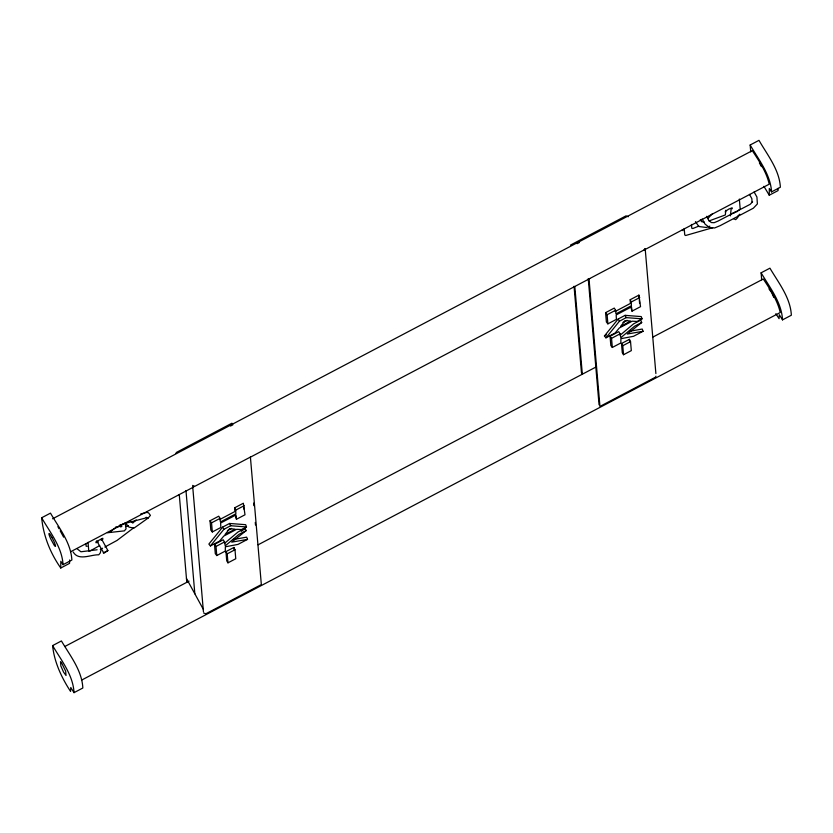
<?xml version="1.0" encoding="UTF-8"?>
<svg xmlns="http://www.w3.org/2000/svg" width="833" height="833" viewBox="0 0 833 833"><rect width="100%" height="100%" fill="white"/><g stroke="black" fill="none" stroke-linecap="round" stroke-linejoin="round"><path stroke-width="1.25" d="M60.757 568.002L60.809 561.265L63.048 564.68L71.877 560.036C70.899 542.543 58.987 527.903 50.48 513.128L41.65 517.772C43.389 535.786 50.199 552.977 60.757 568.002L69.576 563.358L69.608 559.984M778.105 188.331L778.084 190.58L769.255 195.224L769.307 188.477L771.545 191.892L780.375 187.248C779.407 169.765 767.495 155.125 758.978 140.34L750.158 144.994L750.741 151.887M186.831 580.955L186.79 582.298L179.272 494.594M725.845 210.218L725.345 214.945L709.039 220.943M730.416 215.872L731.135 208.979M100.876 550.301L100.324 552.893L98.763 554.799C90.578 554.549 78.646 561.265 73.148 551.967M110.695 532.464L111.174 531.069L115.287 527.841M655.956 376.193L655.456 377.214L599.947 406.421L589.014 278.92L644.523 249.713L645.023 248.692M175.909 453.454L176.409 452.434L231.918 423.226L232.803 424.84L230.522 426.038M136.164 519.886L132.749 523.114M222.619 527.122L208.875 544.064L210.405 545.938L219.589 541.106L223.775 536.067L236.634 529.309L241.518 529.559L246.495 526.945L245.683 524.686L229.564 523.457L222.619 527.122L223.879 529.33L210.405 545.938M604.425 335.959L618.169 319.008L625.114 315.343L641.243 316.582L642.045 318.831L637.068 321.455L632.195 321.194L619.335 327.963L615.139 332.992L605.955 337.834L604.425 335.959L606.507 334.856M605.955 337.834L619.429 321.215L626.239 317.623L642.045 318.831M101.428 538.753L107.884 550.571L103.927 553.206L96.732 540.909M707.863 218.558L712.09 213.966M737.892 217.382L735.716 219.641L733.623 218.746M737.642 216.361L739.766 214.196M224.556 543.345L238.019 531.985L245.246 528.247L246.131 530.652L231.73 542.148L247.526 539.378L246.662 537.16L233.094 539.545M620.106 335.23L633.569 323.87L640.796 320.132L641.681 322.538L627.291 334.033L643.076 331.274L642.212 329.045L629.883 331.222M241.351 531.329L245.246 528.247M133.603 527.893L117.037 540.43L104.843 547.042M101.199 540.284L102.886 539.149L102.792 538.243L95.93 541.856L96.034 542.772L98.346 541.866M103.282 552.873L107.884 550.571M736.955 211.561L740.193 209.041L739.34 199.035M119.119 525.644L121.097 524.582M223.879 529.33L230.689 525.738L246.495 526.945M570.511 245.069L626.031 215.862L628.332 216.726M52.614 518.792L752.293 150.658C759.113 161.008 766.527 172.046 769.223 184.176L643.784 250.181M577.092 243.694L579.372 242.497M70.701 551.706L193.829 486.92M250.223 457.255L589.702 278.639M100.293 549.447L102.574 548.249M236.468 519.261L235.958 514.971L220.61 523.041L220.849 527.476L212.321 531.964L210.832 530.069L210.031 520.771L218.725 516.2L220.068 518.365L220.37 521.864L220.932 521.708L235.874 513.805L235.687 510.15L234.656 507.818L243.351 503.236L244.996 514.784L236.468 519.261L235.26 514.94M632.018 311.157L631.508 306.856L616.17 314.926L616.399 319.372L607.882 323.86L606.382 321.965L605.581 312.656L614.275 308.085L615.618 310.251L615.92 313.749L616.482 313.593L631.435 305.701L631.237 302.035L630.206 299.703L638.901 295.132L640.546 306.669L632.018 311.157L630.82 306.825M212.321 531.964L211.54 522.843L220.068 518.365M235.687 510.15L244.204 505.662M607.882 323.86L607.101 314.739L615.618 310.251M631.237 302.035L639.765 297.548M219.61 519.605L234.854 511.556L234.656 507.818M615.16 311.49L630.404 303.441L630.206 299.703M227.419 530.579L231.543 528.414M622.969 322.465L627.093 320.299M247.526 539.378L237.967 544.407L225.347 546.802L225.306 551.071L216.778 555.559L215.299 553.653L214.498 544.355L223.192 539.784L224.525 541.96L225.243 545.813L239.05 534.307L246.131 530.652M643.076 331.274L633.517 336.303L620.897 338.687L620.856 342.967L612.328 347.455L610.849 345.549L610.048 336.24L618.752 331.669L620.075 333.846L620.793 337.709L634.611 326.203L641.681 322.538M216.778 555.559L215.997 546.438L224.525 541.96M612.328 347.455L611.547 338.333L620.075 333.846M225.941 551.633L233.875 547.458L234.989 549.749L235.76 558.745L227.971 562.837L226.732 560.807L225.941 551.633L227.201 553.841L227.971 562.837M621.491 343.529L629.425 339.354L630.539 341.634L631.31 350.631L623.532 354.723L622.282 352.692L621.491 343.529L622.761 345.726L623.532 354.723M52.604 645.606L61.423 640.952C70.097 655.675 81.988 670.45 82.842 688.006L74.022 692.66L70.784 687.506L70.566 691.442C61.527 677.541 54.239 662.037 52.604 645.606C61.267 660.319 73.158 675.094 74.022 692.66M761.706 279.815L761.102 272.818L769.931 268.174C778.605 282.897 790.486 297.673 791.35 315.228L782.52 319.872L779.292 314.718L779.074 318.664L775.867 313.687M227.201 553.841L234.989 549.749M622.761 345.726L630.539 341.634M64.776 646.523L189.06 581.132M258.105 544.803L596.428 366.791M652.822 337.115L763.299 278.993C770.119 289.353 777.533 300.38 780.229 312.521L81.707 680.051M698.929 226.097L692.806 228.534L691.786 228.242L691.463 224.452M99.668 545.584L89.829 551.102M125.908 526.612L128.157 525.613M731.499 213.665L734.831 212.582M122.243 524.155L146.983 517.668L148.264 517.959L150.419 515.367L148.513 512.805L146.785 512.41L140.735 513.93M712.631 227.742L685.674 235.5L684.747 234.958L684.195 228.492M709.883 226.18L706.28 227.471L698.845 226.514L695.451 221.609M735.06 211.905L737.132 211.603M115.756 526.966L122.003 526.133M97.138 549.77L80.916 551.769L77.323 548.947M87.173 546.25L86.132 546.24L85.914 543.741M704.208 222.047L701.688 221.724L700.282 219.683M107.415 532.745L124.409 530.86L126.075 528.809L125.127 522.791M146.108 517.314L148.264 517.959L133.967 528.153L129.021 527.112L126.293 524.072M682.092 230.106L683.018 230.647M192.6 485.42L194.901 486.285L250.41 457.078L261.343 584.579L205.834 613.786L203.523 612.921M769.005 288.936L771.473 292.341M130.364 520.76L131.978 522.562M761.102 272.818C769.775 287.541 781.656 302.317 782.52 319.872M750.158 144.994C758.665 159.769 770.577 174.409 771.545 191.892M41.65 517.772C50.157 532.547 62.069 547.187 63.048 564.68M605.581 312.656L607.101 314.739M210.031 520.771L211.54 522.843M610.048 336.24L611.547 338.333M214.498 544.355L215.997 546.438M769.255 195.224L763.923 186.332M759.373 162.872L761.435 166.621M618.169 319.008L619.429 321.215M706.551 216.33L708.998 220.683L711.382 222.557L714.152 222.692L718.108 221.037L750.158 204.335L752.595 201.763L752.084 202.304L751.835 198.65L749.481 194.381M702.167 218.985L705.01 224.067L709.664 227.711L714.62 227.961L720.149 225.66L753.355 208.198L757.384 203.95L756.926 197.036L754.104 191.954M186.467 578.498L203.2 609.11M57.894 526.654L59.049 528.757M60.195 530.86L63.652 537.181M771.993 293.383L773.784 297.402M625.114 315.343L626.239 317.623M229.564 523.457L230.689 525.738M120.306 524.905L120.889 527.143M645.169 248.567L655.883 373.58M638.901 295.132L639.098 297.454M639.296 299.776L639.598 303.264M629.425 339.354L629.623 341.645M588.244 278.597L599.062 404.807M574.822 286.614L582.329 374.184L581.444 372.57L574.052 286.281M253.617 503.111L253.836 505.683M255.273 522.426L255.492 525.009M243.653 506.724L243.85 509.057M233.875 547.458L234.073 549.759M192.704 486.628L203.419 611.651M185.978 490.543L194.839 593.804M88.038 542.335L88.787 551.092M732.207 208.739L732.145 207.802L728.688 209.135L725.293 211.405L725.356 212.332M229.2 529.257L225.035 534.484L235.156 529.163L230.241 528.705L229.2 529.257M624.76 321.142L620.585 326.38L630.706 321.049L625.791 320.59L624.76 321.142M61.434 662.558L60.497 661.725L60.871 666.046L63.558 672.075L66.026 675.48L65.651 671.159L61.434 662.558M52.031 537.639L50.282 534.661A16.816 1.374 62.2 0 0 50.636 538.743L54.187 545.251A16.816 1.374 62.2 0 0 53.833 541.169L52.031 537.639"/></g></svg>
